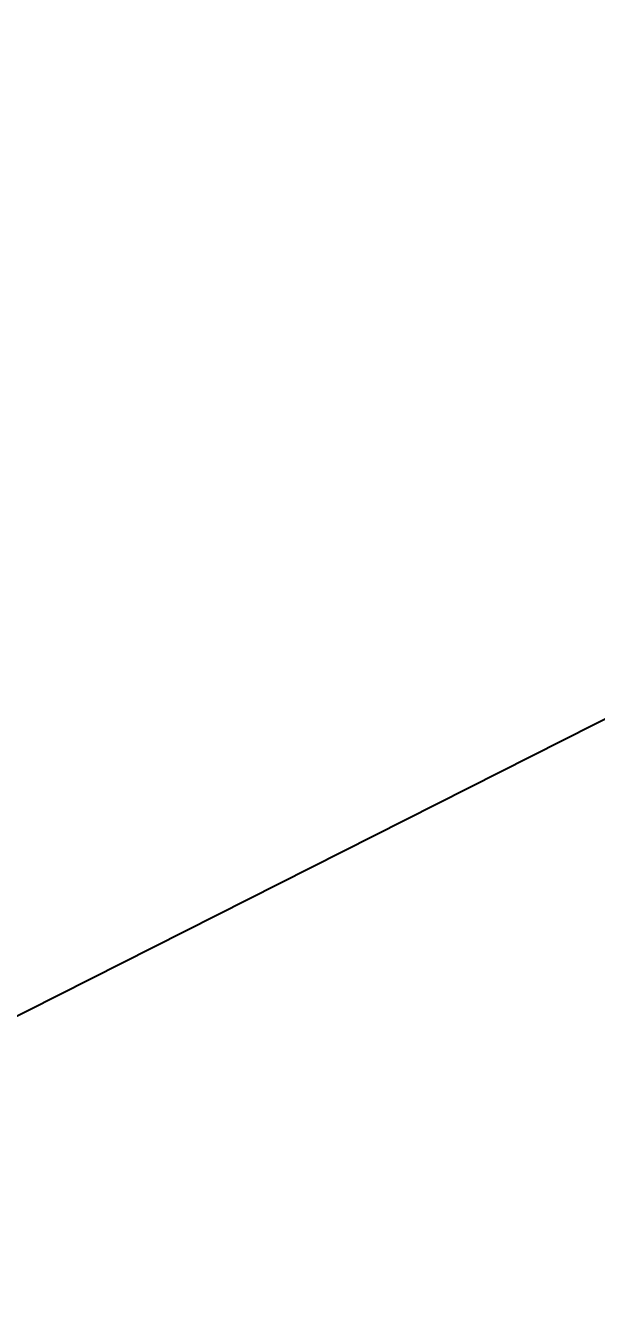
# Model space of a CAD drawing. Header units: metres. Extents: x 2682525 to 2683550, y 1250555 to 1251328.
# Drawn here: x 2683057.719 to 2683058.537, y 1250860.935 to 1250862.783 of the extents above; entities that cross this region are included whole.
import ezdxf

# ---------------------------------------------------------------- set-up
doc = ezdxf.new("R2010")
doc.units = ezdxf.units.M
doc.header["$PDMODE"] = 2
doc.header["$PDSIZE"] = -2
doc.linetypes.add('Verdeckt 0_75', pattern=[1.5, 0.75, -0.75])
for name, color, linetype, lineweight, true_color in [('2458 A U1_dwg-1', 9, 'Continuous', 18, 0x808080), ('_22_000 Linien-Oeffnungsflügel 0_10', 9, 'Continuous', 18, 0x808080), ('_22_200 Materialien-Beton', 9, 'Continuous', 18, 0x808080), ('_22_200 Materialien-Daemmung H', 9, 'Continuous', 18, 0x808080), ('_22_200 Materialien-Holzwerkstoffe', 9, 'Continuous', 18, 0x808080), ('_22_300 Bauteile 3D-Treppe', 9, 'Continuous', 18, 0x808080), ('_22_300 Bauteile 3D-Tuer', 9, 'Continuous', 18, 0x808080), ('_22_300 Bauteile 3D-Wand Aussen', 9, 'Continuous', 18, 0x808080), ('_22_300 Bauteile 3D-Wand Innen', 9, 'Continuous', 18, 0x808080), ('_22_800 Beschriftung-1_50-Vermassung', 9, 'Continuous', 18, 0x808080), ('_22_Keine', 9, 'Continuous', 18, 0x808080), ('A-DETL-____-MBND-1', 7, 'Continuous', 18, 0xbf6000), ('A-DETL-____-MBND-3', 7, 'Verdeckt 0_75', 25, 0xbf6000), ('Bemassung', 9, 'Continuous', 18, 0x808080)]:
    doc.layers.add(name, color=color, linetype=linetype, lineweight=lineweight, true_color=true_color)
for name, color, linetype, lineweight in [('A-____-____-DIMS', 7, 'Continuous', 9), ('A-DETL-____-MBND-2', 7, 'Verdeckt 0_75', 25), ('Bemassung-1', 7, 'Continuous', 18)]:
    doc.layers.add(name, color=color, linetype=linetype, lineweight=lineweight)
doc.styles.add('Arial_31', font='arial.ttf', dxfattribs={"width": 0.9, "height": 200})
doc.styles.add('ISOCP_2', font='isocp___.ttf', dxfattribs={"height": 125.8608217592593})
doc.dimstyles.new('2_0_mm_-_Arial', dxfattribs={"dimscale": 304.8, "dimtxt": 204.051879991394, "dimasz": 0.2460629921259842, "dimexe": 0.3280839895013123, "dimexo": 0.3280840109072179, "dimgap": 0.08202099737532807, "dimtad": 1, "dimdec": 1, "dimlfac": 0.001, "dimrnd": 0.09999999999999999, "dimzin": 0, "dimdsep": 46, "dimtxsty": 'Arial_31', "dimblk1": 'OBLIQUE', "dimblk2": 'OBLIQUE', "dimsah": 1, "dimcen": 0.09, "dimdle": 0.3280839895013123, "dimazin": 0, "dimtfac": 1, "dimtdec": 4, "dimtix": 1, "dimtmove": 0, "dimatfit": 3, "dimfxl": 1, "dimtvp": 1, "dimtfill": 1, "dimtolj": 1, "dimtzin": 0, "dimarcsym": 2})
doc.dimstyles.new('2_0_mm_-_Arial_1', dxfattribs={"dimscale": 304.8, "dimtxt": 204.051879991394, "dimasz": 0.2460629921259842, "dimexe": 0.3280839895013123, "dimexo": 0.3280840109072179, "dimgap": 0.08202099737532807, "dimtad": 1, "dimdec": 1, "dimlfac": 0.001, "dimrnd": 0.09999999999999999, "dimzin": 0, "dimdsep": 46, "dimtxsty": 'Arial_31', "dimblk1": 'OBLIQUE', "dimblk2": 'OBLIQUE', "dimsah": 1, "dimcen": 0.09, "dimdle": 0.3280839895013123, "dimazin": 0, "dimtfac": 1, "dimtdec": 4, "dimtix": 1, "dimtmove": 2, "dimatfit": 3, "dimfxl": 1, "dimtvp": 1, "dimtfill": 1, "dimtolj": 1, "dimtzin": 0, "dimarcsym": 2})
pattern_1 = [(18.233, (0, 0), (18.77292067800844, -56.98752011815572), []), (288.233, (0, 0), (63.31313485127099, 20.85671487326738), [])]
pattern_2 = [(0, (0, 0), (0, -50), [])]

# ---------------------------------------------------------------- blocks, each defined once
blk = doc.blocks.new('2458 A U1_dwg_VW_SLASH-9045530-U01 Bodenplatte')
at = {"layer": 'Bemassung'}
for p, q in [((-110860.3816672235, -21184.46800817713), (-110748.1284657101, -21072.21480666378)), ((-110904.2550664668, -21128.34140742046), (-110692.0138555293, -21128.34140742046))]:
    blk.add_line(p, q, dxfattribs=at)
blk = doc.blocks.new('2458 A U1_dwg_VW_SLASH-9045533-U01 Bodenplatte')
at = {"layer": 'Bemassung'}
for p, q in [((-110860.3816672235, -21184.46800817712), (-110748.1284657101, -21072.21480666376)), ((-110904.2550664668, -21128.34140742044), (-110692.0138555293, -21128.34140742044))]:
    blk.add_line(p, q, dxfattribs=at)
blk = doc.blocks.new('2458 A U1_dwg_VW_SLASH-9045720-U01 Bodenplatte')
at = {"layer": 'Bemassung'}
for p, q in [((-110613.7773701281, -22278.38549526589), (-110613.7773701281, -22066.14428432841)), ((-110557.6507693714, -22234.51209602259), (-110669.9039708848, -22122.25889450923))]:
    blk.add_line(p, q, dxfattribs=at)
blk = doc.blocks.new('2458 A U1_dwg_VW_SLASH-9045723-U01 Bodenplatte')
at = {"layer": 'Bemassung'}
for p, q in [((-110613.7773701281, -22078.38549526593), (-110613.7773701281, -22290.62670620341)), ((-110669.9039708848, -22122.25889450923), (-110557.6507693714, -22234.51209602259))]:
    blk.add_line(p, q, dxfattribs=at)
blk = doc.blocks.new('2458 A U1_dwg_VW_SLASH-9045872-U01 Bodenplatte')
at = {"layer": 'Bemassung'}
for p, q in [((-110860.3816672235, -21184.46800817713), (-110748.1284657101, -21072.21480666378)), ((-110904.2550664668, -21128.34140742046), (-110692.0138555293, -21128.34140742046))]:
    blk.add_line(p, q, dxfattribs=at)
blk = doc.blocks.new('2458 A U1_dwg_VW_SLASH-9045875-U01 Bodenplatte')
at = {"layer": 'Bemassung'}
for p, q in [((-110860.3816672235, -21184.46800817712), (-110748.1284657101, -21072.21480666376)), ((-110904.2550664668, -21128.34140742044), (-110692.0138555293, -21128.34140742044))]:
    blk.add_line(p, q, dxfattribs=at)
blk = doc.blocks.new('2458 A U1_dwg_VW_SLASH-9046062-U01 Bodenplatte')
at = {"layer": 'Bemassung'}
for p, q in [((-110613.7773701281, -22278.38549526589), (-110613.7773701281, -22066.14428432841)), ((-110557.6507693714, -22234.51209602259), (-110669.9039708848, -22122.25889450923))]:
    blk.add_line(p, q, dxfattribs=at)
blk = doc.blocks.new('2458 A U1_dwg_VW_SLASH-9046065-U01 Bodenplatte')
at = {"layer": 'Bemassung'}
for p, q in [((-110613.7773701281, -22078.38549526593), (-110613.7773701281, -22290.62670620341)), ((-110669.9039708848, -22122.25889450923), (-110557.6507693714, -22234.51209602259))]:
    blk.add_line(p, q, dxfattribs=at)
blk = doc.blocks.new('2458 A U1_dwg-9041719-U01 Bodenplatte')
at = {"layer": '_22_200 Materialien-Beton'}
h = blk.add_hatch(dxfattribs=at)
h.set_pattern_fill('FP_1', color=256, style=0, pattern_type=2)
h.set_pattern_definition(pattern_1)
h.paths.add_polyline_path([(-111054.2550666997, -22178.38549526646), (-110804.2550666996, -22178.38549526206), (-110804.2550667111, -21525.03537250715), (-111054.2550667031, -21775.03537249917), (-111054.2550667011, -22098.86505075734)])
h.paths.add_polyline_path([(-111054.2550667099, -21598.25867720925), (-110804.2550667142, -21348.25867721362), (-110804.2550667358, -20348.61881215004), (-111054.2550667265, -20648.61881225029), (-111054.2550667031, -21446.20280793286)])
h = blk.add_hatch(dxfattribs=at)
h.set_pattern_fill('FP_1', color=256, style=0, pattern_type=2)
h.set_pattern_definition(pattern_1)
h.paths.add_polyline_path([(-111054.2550666997, -22178.38549526646), (-110804.2550666996, -22178.38549526206), (-110804.2550667111, -21525.03537250715), (-111054.2550667031, -21775.03537249917), (-111054.2550667011, -22098.86505075734)])
h.paths.add_polyline_path([(-111054.2550667099, -21598.25867720925), (-110804.2550667142, -21348.25867721362), (-110804.2550667318, -20348.61881214532), (-111054.2550667265, -20648.61881225029), (-111054.2550667031, -21446.20280793286)])
at = {"layer": '_22_200 Materialien-Daemmung H'}
h = blk.add_hatch(dxfattribs=at)
h.set_pattern_fill('FP_2', color=256, style=0, pattern_type=2)
h.set_pattern_definition(pattern_2)
h.paths.add_polyline_path([(-111244.2550667032, -21978.61881301871), (-111054.2550667031, -21978.61881301535), (-111054.2550667067, -21775.03537250276), (-111120.6102538716, -21840.57767259935), (-111145.1940319589, -21858.74231766405), (-111173.5890406283, -21870.50391535862), (-111206.1862910414, -21874.79531373978), (-111244.2550667027, -21874.79531373978)])
h.paths.add_polyline_path([(-111205.8831920054, -21751.79518737902), (-111205.5001929204, -21749.89751799737), (-111205.5001929204, -21749.50683505961), (-111054.2550667265, -21598.25867722593), (-111054.2550667265, -20648.61881215006), (-111244.2550667266, -20648.61881225029), (-111244.2550667072, -21749.79960112603), (-111206.2069927285, -21749.79960112603), (-111206.0318614973, -21750.87893619987)])
h = blk.add_hatch(dxfattribs=at)
h.set_pattern_fill('FP_2', color=256, style=0, pattern_type=2)
h.set_pattern_definition(pattern_2)
h.paths.add_polyline_path([(-111244.2550667032, -21978.61881301871), (-111054.2550667031, -21978.61881301535), (-111054.2550667067, -21775.03537250276), (-111120.6102538716, -21840.57767259935), (-111145.1940319589, -21858.74231766405), (-111173.5890406283, -21870.50391535862), (-111206.1862910414, -21874.79531373978), (-111244.2550667027, -21874.79531373978)])
h.paths.add_polyline_path([(-111205.8831920054, -21751.79518737902), (-111205.5001929204, -21749.89751799737), (-111205.5001929204, -21749.50683505961), (-111054.2550667098, -21598.25867720923), (-111054.2550667265, -20648.61881215006), (-111244.2550667266, -20648.61881225029), (-111244.2550667072, -21749.79960112603), (-111206.2069927285, -21749.79960112603), (-111206.0318614973, -21750.87893619987)])
h = blk.add_hatch(dxfattribs=at)
h.set_pattern_fill('FP_2', color=256, style=0, pattern_type=2)
h.set_pattern_definition(pattern_2)
h.paths.add_polyline_path([(-111244.2550666996, -22178.3854952698), (-111054.2550666997, -22178.38549526646), (-111054.2550667265, -22028.61881301955), (-111244.2550667023, -22028.61881301867), (-111244.255066701, -22098.86505075734)])
h = blk.add_hatch(dxfattribs=at)
h.set_pattern_fill('FP_2', color=256, style=0, pattern_type=2)
h.set_pattern_definition(pattern_2)
h.paths.add_polyline_path([(-111244.2550666996, -22178.3854952698), (-111054.2550666997, -22178.38549526646), (-111054.2550667023, -22028.61881301955), (-111244.2550667023, -22028.61881301867), (-111244.255066701, -22098.86505075734)])
at = {"layer": '_22_000 Linien-Oeffnungsflügel 0_10', "flags": 128}
blk.add_lwpolyline([(-109780.2550666991, -22201.38549524401), (-110754.2550666991, -22201.38549524401)], close=True, dxfattribs=at)
at = {"layer": '_22_200 Materialien-Beton'}
for p, q in [((-110804.2550666997, -22178.38549526205), (-110804.2550666997, -21525.03537249567)), ((-110804.2550667635, -21525.03537255951), (-110804.2550667635, -22178.38549526205))]:
    blk.add_line(p, q, dxfattribs=at)
at = {"layer": '_22_200 Materialien-Beton', "flags": 128}
for points in [[(-110804.2550666997, -21348.25867719902), (-110804.2550666997, -20348.61881214598), (-110804.2550666997, -16073.2737631499), (-110353.1678238682, -16073.2737631499)], [(-110353.1678238682, -16073.2737631499), (-110804.2550667635, -16073.2737631499), (-110804.2550667635, -20348.61881214598), (-110804.2550667635, -21348.25867726286)], [(-111054.2550667023, -22028.61881301534), (-111054.2550667023, -21978.61881301534), (-111054.2550667023, -21775.03537249832)], [(-111054.2550667265, -21775.03537252258), (-111054.2550667265, -21978.61881301534), (-111054.2550667265, -22028.61881301534)]]:
    blk.add_lwpolyline(points, dxfattribs=at)
blk.add_lwpolyline([(-111054.2550666995, -22178.38549526644), (-111054.2550666995, -22028.61881301532)], close=True, dxfattribs=at)
at = {"layer": '_22_200 Materialien-Daemmung H'}
for p, q in [((-111054.2550667032, -21978.61881301534), (-111054.2550667032, -21775.03537249919)), ((-111054.2550667032, -21775.03537249919), (-111054.2550667032, -21978.61881301534))]:
    blk.add_line(p, q, dxfattribs=at)
at = {"layer": '_22_200 Materialien-Daemmung H', "flags": 128}
for points in [[(-111244.2550666995, -22178.38549526978), (-111244.2550666995, -22028.61881301866)], [(-111054.2550666995, -22178.38549526644), (-111054.2550666995, -22028.61881301532)]]:
    blk.add_lwpolyline(points, close=True, dxfattribs=at)
at = {"layer": '_22_200 Materialien-Holzwerkstoffe', "flags": 128}
blk.add_lwpolyline([(-111294.2550667013, -22028.61881301953), (-111244.2550667021, -22028.61881301953)], close=True, dxfattribs=at)
at = {"layer": '_22_300 Bauteile 3D-Treppe'}
for p, q in [((-110179.255066467, -20891.00185131317), (-110179.255066467, -21124.96330732637)), ((-110179.255066467, -20891.00185131317), (-110179.255066467, -21124.96330732637)), ((-110804.2550664668, -20989.63739942852), (-110804.2550664668, -21268.72830851944)), ((-110804.2550664668, -20989.63739942852), (-110804.2550664668, -21268.72830851944)), ((-110804.255066467, -20989.63739942855), (-110080.6195183516, -20989.63739942855)), ((-110080.6195183516, -20989.63739942855), (-110804.255066467, -20989.63739942855)), ((-110179.255066467, -21249.96330732636), (-110179.255066467, -22943.27376306495)), ((-110179.255066467, -21249.96330732636), (-110179.255066467, -22943.27376306495)), ((-110804.255066467, -21268.72830851946), (-110804.255066467, -21348.25867696632)), ((-110804.255066467, -21268.72830851946), (-110804.255066467, -21348.25867696632)), ((-110804.255066467, -21268.72830851946), (-110724.7246980201, -21268.72830851946)), ((-110724.7246980201, -21268.72830851946), (-110804.255066467, -21268.72830851946)), ((-110804.255066467, -21525.03537226297), (-110804.255066467, -21547.81921761038)), ((-110804.255066467, -21525.03537226297), (-110804.255066467, -21547.81921761038)), ((-110804.2550664668, -21547.81921761035), (-110804.2550664668, -21826.91012670126)), ((-110804.2550664668, -21547.81921761035), (-110804.2550664668, -21826.91012670126)), ((-110804.2550664668, -21826.91012670126), (-110804.2550664668, -22106.00103579217)), ((-110804.2550664668, -21826.91012670126), (-110804.2550664668, -22106.00103579217)), ((-110804.2550664668, -22106.00103579217), (-110804.2550664668, -22385.09194488309)), ((-110804.2550664668, -22106.00103579217), (-110804.2550664668, -22385.09194488309)), ((-110804.2550664668, -22385.09194488309), (-110804.2550664668, -22664.182853974)), ((-110804.2550664668, -22385.09194488309), (-110804.2550664668, -22664.182853974)), ((-110804.2550664668, -22664.182853974), (-110804.2550664668, -22943.27376306491)), ((-110804.2550664668, -22664.182853974), (-110804.2550664668, -22943.27376306491))]:
    blk.add_line(p, q, dxfattribs=at)
at = {"layer": '_22_300 Bauteile 3D-Treppe', "flags": 128}
for points in [[(-110547.9510343633, -21268.72830851946), (-109554.2550664669, -21268.72830851946)], [(-110804.2550664668, -21547.81921761035), (-109554.2550664668, -21547.81921761035)], [(-110804.2550664668, -21826.91012670126), (-109554.2550664668, -21826.91012670126)], [(-110804.2550664668, -22106.00103579217), (-109554.2550664668, -22106.00103579217)], [(-110804.2550664668, -22385.09194488309), (-109554.2550664668, -22385.09194488309)], [(-110804.2550664668, -22664.182853974), (-109554.2550664668, -22664.182853974)]]:
    blk.add_lwpolyline(points, close=True, dxfattribs=at)
at = {"layer": '_22_300 Bauteile 3D-Tuer', "flags": 128}
blk.add_lwpolyline([(-111244.2550666995, -22178.38549526977), (-111244.2550666995, -22218.38549526977), (-110804.2550666988, -22218.38549526977), (-110804.2550666988, -22201.38549526203), (-110804.2550666988, -22138.38549526203), (-110804.2550666988, -22178.38549526203)], close=True, dxfattribs=at)
blk.add_lwpolyline([(-111244.2550666995, -22178.38549526977), (-111244.2550666995, -22218.38549526977), (-110804.2550666988, -22218.38549526977), (-110804.2550666988, -22201.38549526203), (-110804.2550666988, -22138.38549526203), (-110804.2550666988, -22178.38549526203)], close=True, dxfattribs=at)
at = {"layer": '_22_300 Bauteile 3D-Wand Aussen'}
for p, q in [((-110804.2550666997, -22178.38549526205), (-110804.2550666997, -21525.03537249567)), ((-110804.2550667635, -21525.03537255949), (-110804.2550667635, -22178.38549526205))]:
    blk.add_line(p, q, dxfattribs=at)
at = {"layer": '_22_300 Bauteile 3D-Wand Aussen', "flags": 128}
for points in [[(-110804.2550666997, -21348.25867719902), (-110804.2550666997, -20348.61881214601), (-110804.2550666997, -16073.2737631499), (-110353.1678238682, -16073.2737631499)], [(-110353.1678238682, -16073.2737631499), (-110804.2550667635, -16073.2737631499), (-110804.2550667635, -20348.61881214601), (-110804.2550667635, -21348.25867726285)]]:
    blk.add_lwpolyline(points, dxfattribs=at)
for points in [[(-111244.2550666995, -22178.38549526978), (-111244.2550666995, -22028.61881301868)], [(-110804.2550667002, -22138.38549526203), (-110804.2550667002, -22178.38549526203)], [(-111054.2550666995, -22178.38549526643), (-111244.2550666995, -22178.38549526643), (-111054.2550666995, -22178.38549526643), (-110804.2550666995, -22178.38549526643)]]:
    blk.add_lwpolyline(points, close=True, dxfattribs=at)
at = {"layer": '_22_300 Bauteile 3D-Wand Innen', "flags": 128}
blk.add_lwpolyline([(-111294.2550667013, -22028.61881301953), (-111244.2550667021, -22028.61881301953)], close=True, dxfattribs=at)
at = {"layer": '_22_Keine'}
for p, q in [((-110197.2079916974, -21124.96330732637), (-110105.1370214005, -20965.11989637961)), ((-110197.2079916974, -21124.96330732637), (-110105.1370214005, -20965.11989637961)), ((-110804.2550664669, -22178.85113672087), (-110269.2089032078, -21249.96330732636)), ((-110804.2550664669, -22178.85113672087), (-110269.2089032078, -21249.96330732636))]:
    blk.add_line(p, q, dxfattribs=at)
at = {"layer": '_22_Keine', "flags": 128}
blk.add_lwpolyline([(-107604.2550665326, -22178.85113672084), (-110804.2550664668, -22178.85113672084)], close=True, dxfattribs=at)
at = {"layer": 'Bemassung'}
for p, q in [((-110613.7773701282, -16185.51497408743), (-110613.7773701282, -21158.73096119171)), ((-110613.7773701282, -21158.73096119171), (-110613.7773701282, -16185.51497408743)), ((-110804.255066467, -21028.34140742048), (-110804.255066467, -21348.25867696632)), ((-110804.255066467, -21348.25867696632), (-110804.255066467, -21028.34140742048))]:
    blk.add_line(p, q, dxfattribs=at)
at = {"layer": 'Bemassung', "flags": 128}
for points in [[(-110377.3278718338, -21124.96330732637), (-110377.3278718338, -16185.30222516434), (-110377.3278718338, -16297.54343610183), (-110377.3278718338, -16185.30222516434)], [(-110804.255066467, -21348.25867696632), (-110804.255066467, -21028.3414074205)], [(-111054.2550667086, -21128.34140742046), (-110804.2550664668, -21128.34140742046), (-111054.2550667086, -21128.34140742046), (-111244.255066703, -21128.34140742046)], [(-110554.4341557117, -21128.34140742043), (-110692.0138555294, -21128.34140742043), (-110579.7726445919, -21128.34140742043), (-110692.0138555294, -21128.34140742043)], [(-110613.7773701282, -21334.5576759242), (-110613.7773701282, -22066.14428432843)], [(-110804.255066467, -21525.03537226297), (-110804.255066467, -21684.36467215581)], [(-110804.255066467, -21525.03537226297), (-110804.255066467, -21684.36467215581)], [(-110513.7773701281, -22178.38549526591), (-111021.2550666996, -22178.38549526591), (-110513.7773701281, -22178.38549526591), (-111021.2550666996, -22178.38549526591)], [(-110613.7773701281, -22290.62670620341), (-110613.7773701281, -23086.14428432455)]]:
    blk.add_lwpolyline(points, close=True, dxfattribs=at)
for points in [[(-110377.3278718338, -24434.13639184402), (-110377.3278718338, -24546.37760278151), (-110377.3278718338, -21249.96330732636)], [(-110377.3278718338, -21249.96330732636), (-110377.3278718338, -24546.37760278151), (-110377.3278718338, -24434.13639184402)]]:
    blk.add_lwpolyline(points, dxfattribs=at)
for name in ['2458 A U1_dwg_VW_SLASH-9045530-U01 Bodenplatte', '2458 A U1_dwg_VW_SLASH-9045533-U01 Bodenplatte', '2458 A U1_dwg_VW_SLASH-9045872-U01 Bodenplatte', '2458 A U1_dwg_VW_SLASH-9045875-U01 Bodenplatte', '2458 A U1_dwg_VW_SLASH-9045720-U01 Bodenplatte', '2458 A U1_dwg_VW_SLASH-9046062-U01 Bodenplatte', '2458 A U1_dwg_VW_SLASH-9045723-U01 Bodenplatte', '2458 A U1_dwg_VW_SLASH-9046065-U01 Bodenplatte']:
    blk.add_blockref(name, (0, 0))
at = {"layer": '_22_800 Beschriftung-1_50-Vermassung', "insert": (-110714.7913568448, -22519.37253829202), "char_height": 125.8608217592593, "width": 389.1063829787234, "attachment_point": 1, "rotation": 270, "line_spacing_factor": 1.478621465017729, "style": 'ISOCP_2'}
blk.add_mtext('2.14', dxfattribs=at)
blk.add_mtext('2.14', dxfattribs=at)
at = {"layer": 'Bemassung-1', "insert": (-110179.2550664668, -21021.30813145273), "char_height": 125.8608217592593, "width": 372.1887141535614, "attachment_point": 2, "line_spacing_factor": 1.478621465017729, "style": 'ISOCP_2'}
blk.add_mtext('1.25', dxfattribs=at)
blk.add_mtext('1.25', dxfattribs=at)
blk = doc.blocks.new('PE-HD_Abzweigung - Standard-9020061-U01 Bodenplatte')
at = {"layer": 'A-DETL-____-MBND-3'}
for points in [[(-109793.1557885367, -21188.77629750376), (-109773.2627279543, -21139.10623537872), (-109768.5031449108, -21124.97710039401), (-109891.5730020193, -21001.90957177358), (-109894.8058814446, -21006.11316688811), (-109903.6328201736, -21015.78067231959), (-109934.5177015747, -21047.41438446568), (-109969.7654681982, -21081.64554695374), (-109979.0476096133, -21089.71162534187), (-109979.9622589513, -21090.2946360075), (-109945.2797945648, -21124.97710039401), (-109912.3372533254, -21139.10623537872), (-109812.2657870844, -21180.85529887239)], [(-109994.3915293546, -21249.94951425873), (-109694.4252568074, -21249.80464575877), (-109693.9631153204, -21244.96089124264), (-109693.4501696611, -21225.70182800194), (-109693.1988644206, -21178.31427677905), (-109693.8082260482, -21133.33671958984), (-109694.3990022543, -21124.977100394), (-109768.5031449108, -21124.97710039401), (-109769.7433754568, -21129.50352458304), (-109779.3206830289, -21154.69145926213), (-109793.1557885367, -21188.77629750376), (-109941.5750953194, -21126.63145844977), (-109946.6498921061, -21124.977100394), (-109994.3390202483, -21124.97710039401), (-109993.7178005571, -21134.00515982551), (-109993.1515801576, -21172.55893803806), (-109993.5003278457, -21232.57615223693), (-109994.0672470153, -21248.16017525312)], [(-109994.3915293546, -21249.94951425873), (-109993.9612577573, -21246.09398738133), (-109993.5003278457, -21232.57615223693), (-109993.1205725196, -21186.61336183992), (-109993.7482440422, -21133.33671958982), (-109993.4660625334, -21151.02422557134), (-109993.23010727, -21191.67904393101), (-109993.8438842818, -21241.58989506279), (-109994.4262686881, -21249.68355150578)]]:
    blk.add_hatch(color=256, dxfattribs=at).paths.add_polyline_path(points)
at = {"layer": 'A-DETL-____-MBND-2'}
for p, q in [((-109768.5040172934, -21124.97620519014), (-109891.5730020194, -21001.90722046414)), ((-109794.4052628053, -21187.46330732635), (-109935.7671758434, -21046.10139428828)), ((-109979.9613496677, -21090.29556811245), (-109945.27401031, -21124.98290747012)), ((-109945.0893258369, -21124.96330732637), (-109994.3652748014, -21124.96330732637)), ((-109694.4252568074, -21124.96330732638), (-109768.5362506678, -21124.96330732638)), ((-109694.4252568073, -21187.46330732635), (-109994.3652748013, -21187.46330732635)), ((-109994.3652748014, -21249.96330732637), (-109694.4252568074, -21249.96330732637))]:
    blk.add_line(p, q, dxfattribs=at)
for centre, major_axis, ratio, start_param, end_param in [((-109935.7671758434, -21046.10139428828), (44.19417382416293, 44.19417382416055), 0.02899098326814933, 6.282466706642566, 9.424059360238045), ((-109935.7671758434, -21046.10139428828), (44.19417382414841, 44.19417382416049), 0.02899098326811283, 3.140874053052815, 6.282466706636922), ((-109994.3652748013, -21187.46330732635), (0, 62.49999999999782), 0.01999600119947867, 6.262175918807063, 9.403768572396856), ((-109994.3652748013, -21187.46330732635), (0, 62.50000000000154), 0.01999600119947748, 3.120583265217269, 6.262175918807062), ((-109694.4252568073, -21187.46330732635), (0, 62.50000000000146), 0.0199960011994775, 6.262175918807062, 9.403768572396856), ((-109694.4252568073, -21187.46330732635), (0, 62.4999999999979), 0.01999600119947864, 3.120583265217271, 6.262175918807063)]:
    blk.add_ellipse(centre, major_axis=major_axis, ratio=ratio, start_param=start_param, end_param=end_param, dxfattribs=at)
for points, knots in [([(-109945.2797945647, -21124.97710039399), (-109944.8050040706, -21124.90218645938), (-109943.6169430346, -21125.25277782559), (-109941.400033149, -21126.22806017519), (-109939.8912323291, -21126.91394431745), (-109938.6509791164, -21127.48590122811), (-109937.2514724481, -21128.10311905989), (-109935.1457339534, -21128.97180272631), (-109932.1705153334, -21130.13357311249), (-109928.9297531732, -21131.37767418538), (-109926.6293037192, -21132.29189923229), (-109925.3191418639, -21132.82723832349), (-109924.3464330349, -21133.23634238105), (-109923.3712368535, -21133.64983207539), (-109922.0475394909, -21134.20209530507), (-109919.6868584623, -21135.17369706527), (-109916.2033276102, -21136.57519369977), (-109911.9083672425, -21138.28430203513), (-109907.5852066955, -21140.05337823085), (-109903.2249452369, -21141.86359969437), (-109897.2885602825, -21144.27002706027), (-109889.7707262892, -21147.34167622443), (-109880.6368341852, -21151.10057688588), (-109868.3008163504, -21156.15535334179), (-109852.7053933174, -21162.58001189452), (-109833.7892406514, -21170.38148405371), (-109814.7529296036, -21178.2381383936), (-109802.0288584917, -21183.52513773961), (-109795.6547370741, -21186.15031714896)], [0, 0, 0, 0, 0.05555555555555555, 0.08333333333333333, 0.09722222222222221, 0.1111111111111111, 0.125, 0.1388888888888889, 0.1666666666666667, 0.1944444444444444, 0.2083333333333333, 0.2152777777777778, 0.2222222222222222, 0.2291666666666667, 0.2361111111111111, 0.25, 0.2777777777777778, 0.3055555555555556, 0.3333333333333333, 0.361111111111111, 0.3888888888888888, 0.4444444444444444, 0.5, 0.5555555555555556, 0.6666666666666666, 0.7777777777777778, 0.8888888888888888, 1, 1, 1, 1]), ([(-109793.1557885365, -21188.77629750374), (-109799.5299099541, -21186.15111809438), (-109812.2672953388, -21180.85012765643), (-109831.3643238881, -21172.92966929512), (-109850.3843839977, -21165.01900765023), (-109866.1064290522, -21158.46129035861), (-109878.5714553609, -21153.27094739824), (-109887.8181077785, -21149.39355435338), (-109895.4442893777, -21146.20804982957), (-109901.4769544765, -21143.70044800393), (-109905.9161751339, -21141.80725352138), (-109910.3238688463, -21139.9493469923), (-109914.7085373001, -21138.14597034036), (-109918.2733188001, -21136.65909275381), (-109920.6952123574, -21135.62316678075), (-109922.0552657174, -21135.03269942901), (-109923.0585146089, -21134.58973099009), (-109924.0598571466, -21134.15053765476), (-109925.4086998223, -21133.57455143819), (-109927.7785153999, -21132.58743410274), (-109931.1238956581, -21131.23339676432), (-109934.2135863013, -21129.95133527182), (-109936.418293779, -21128.97865162253), (-109937.8962686174, -21128.27897676135), (-109939.2190081949, -21127.62034036518), (-109940.8423101784, -21126.81413449491), (-109943.2718582126, -21125.61540472633), (-109944.6624241255, -21125.05201432859), (-109945.2797945647, -21124.97710039399)], [0, 0, 0, 0, 0.1111111111111111, 0.2222222222222222, 0.3333333333333333, 0.4444444444444444, 0.5, 0.5555555555555556, 0.6111111111111112, 0.6388888888888888, 0.6666666666666666, 0.6944444444444444, 0.7222222222222222, 0.75, 0.7638888888888888, 0.7708333333333333, 0.7777777777777778, 0.7847222222222223, 0.7916666666666667, 0.8055555555555556, 0.8333333333333333, 0.861111111111111, 0.875, 0.8888888888888888, 0.9027777777777777, 0.9166666666666666, 0.9444444444444444, 1, 1, 1, 1]), ([(-109795.6547370741, -21186.15031714896), (-109794.1943789258, -21182.66029468288), (-109791.3020682274, -21175.67530573369), (-109786.9994617319, -21165.49738497043), (-109782.8824525518, -21155.86173211963), (-109779.0530974365, -21147.04130359218), (-109775.6331653708, -21139.31445879048), (-109772.2622129938, -21131.90478978218), (-109769.492634441, -21126.18629387406), (-109768.6228039656, -21124.85745510369), (-109768.5031449106, -21124.97710039399)], [0, 0, 0, 0, 0.1111111111111111, 0.2222222222222222, 0.3333333333333333, 0.4444444444444444, 0.5555555555555556, 0.6666666666666666, 0.8333333333333333, 1, 1, 1, 1]), ([(-109768.5031449106, -21124.97710039399), (-109768.3590704544, -21125.13662744771), (-109769.2095559673, -21128.26404412318), (-109774.0614216064, -21141.40271920976), (-109780.8710416835, -21158.71445081111), (-109787.7505506446, -21175.64602913417), (-109791.3303408512, -21184.41376942113), (-109793.1557885365, -21188.77629750374)], [0, 0, 0, 0, 0.2222222222222222, 0.4444444444444444, 0.7222222222222222, 0.8611111111111112, 1, 1, 1, 1])]:
    blk.add_open_spline(points, degree=3, knots=knots, dxfattribs=at)
blk = doc.blocks.new('PE-HD_Bogen - Standard-V97-U01 Bodenplatte')
at = {"layer": 'A-DETL-____-MBND-3'}
for points in [[(-111117.1295152153, -21837.90678937135), (-111088.7209870326, -21809.4882748871), (-111092.0199837788, -21805.51239096448), (-111105.3917583175, -21791.41871570024), (-111137.5722648769, -21758.8857299889), (-111170.7385426202, -21726.57897045554), (-111177.0874817678, -21721.09412390706), (-111205.2113560709, -21749.72351495763), (-111202.6642048211, -21751.79518737902), (-111187.1471388096, -21766.47992236432), (-111160.0651468581, -21793.18916654023), (-111122.4243745418, -21831.72629244153), (-111117.7391731022, -21837.06096762114)], [(-111245.7534083032, -21874.79531373977), (-111206.1862910414, -21874.79531373977), (-111205.8631957112, -21872.53177436804), (-111205.3056462908, -21856.1240846699), (-111204.9688536709, -21803.95494465294), (-111205.5807523736, -21757.91390335145), (-111206.2069927285, -21749.79960112602), (-111246.3778772532, -21749.80013108897), (-111245.9088569028, -21754.95077996106), (-111245.4265951018, -21772.53392934509), (-111245.1491556059, -21820.13113498248), (-111245.7534083032, -21866.42404516943), (-111246.0548242197, -21874.79531373977)], [(-111206.1862910414, -21874.79531373977), (-111173.5890406283, -21870.50391535861), (-111142.1372876809, -21857.0960611446), (-111117.1295152153, -21837.90678937135), (-111118.3116461001, -21836.26673511236), (-111129.1874248937, -21824.59488502347), (-111160.0651468581, -21793.18916654023), (-111198.9556263841, -21755.16968631417), (-111205.6826763866, -21749.79960112602), (-111205.8266314083, -21749.79960112601), (-111205.5807523736, -21757.91390335145), (-111204.9921964113, -21795.62181461601), (-111205.3056462908, -21856.1240846699), (-111205.8800161, -21872.64961454919)]]:
    blk.add_hatch(color=256, dxfattribs=at).paths.add_polyline_path(points)
at = {"layer": 'A-DETL-____-MBND-2'}
for p, q in [((-111177.0963167394, -21721.09992723878), (-111205.509027892, -21749.51263839132)), ((-111206.196641885, -21749.79745743289), (-111246.3782833407, -21749.79745743289)), ((-111205.8244749096, -21749.72351495762), (-111206.196641885, -21749.79745743289)), ((-111205.509027892, -21749.51263839132), (-111205.8244749096, -21749.72351495762)), ((-111179.9054992851, -21812.29745743288), (-111132.9021429151, -21765.29410106292)), ((-111117.1206802436, -21837.90098603964), (-111088.7079690911, -21809.4882748871)), ((-111179.9054992851, -21812.29745743288), (-111246.3782833405, -21812.29745743288)), ((-111246.3782833407, -21874.7974574329), (-111206.1966418849, -21874.7974574329))]:
    blk.add_line(p, q, dxfattribs=at)
at = {"layer": 'A-DETL-____-MBND-2', "flags": 128}
for points in [[(-111157.9890458645, -21865.20845652176), (-111130.0739444093, -21849.19631460422), (-111117.1206802436, -21837.90098603964)], [(-111206.1966418849, -21874.7974574329), (-111174.2788834087, -21870.68694338238), (-111157.9890458645, -21865.20845652176)]]:
    blk.add_lwpolyline(points, dxfattribs=at)
at = {"layer": 'A-DETL-____-MBND-2'}
for centre, major_axis, ratio, start_param, end_param in [((-111132.9021429151, -21765.29410106292), (-44.19417382413926, 44.19417382415402), 0.01999600119950709, 6.27490288169264, 9.416495535272137), ((-111132.9021429151, -21765.29410106292), (-44.19417382416832, 44.19417382416495), 0.01999600119953749, 3.133310228082298, 6.274902881682388), ((-111246.3782833405, -21812.29745743288), (0, 62.50000000000042), 0.01999600119942736, 0.008282425496699553, 3.149875079086486), ((-111246.3782833405, -21812.29745743288), (0, 62.50000000000042), 0.01999600119942736, 3.149875079086486, 6.291467732676286)]:
    blk.add_ellipse(centre, major_axis=major_axis, ratio=ratio, start_param=start_param, end_param=end_param, dxfattribs=at)
blk = doc.blocks.new('PE-HD_Bogen - Standard-V98-U01 Bodenplatte')
at = {"layer": 'A-DETL-____-MBND-3'}
for points in [[(-110529.1523735542, -21250.03724980164), (-110528.4122046685, -21246.96498141781), (-110527.8892109848, -21231.28993456336), (-110527.5704031144, -21172.70041486004), (-110528.1643170676, -21133.07975324492), (-110528.7905574225, -21124.96545101949), (-110561.3878078356, -21129.25684940065), (-110591.7631195374, -21141.83871546885), (-110617.8473332486, -21161.8539753879), (-110616.0183063104, -21163.22607652816), (-110604.0220706853, -21174.43381820135), (-110572.4122871864, -21205.53630686853), (-110534.7715148701, -21244.07343276984), (-110529.4766555435, -21249.7308433196)], [(-110528.7698557354, -21249.96116363324), (-110488.5882142797, -21249.96116363324), (-110487.9770425921, -21241.5898950629), (-110487.6124303933, -21224.98180948479), (-110487.3913992494, -21171.75882076137), (-110487.9826756118, -21133.07975324492), (-110488.6089159668, -21124.96545101949), (-110528.7905574225, -21124.96545101949), (-110528.3107801412, -21130.11662985253), (-110527.8003192427, -21149.53763566097), (-110527.5466735356, -21193.50927376001), (-110528.1463888806, -21241.32921573257), (-110528.6133896835, -21248.86499468354)], [(-110557.8818173146, -21278.65909147068), (-110529.6328357419, -21250.03724980164), (-110531.4887258324, -21247.69762426151), (-110541.6777314277, -21236.79431912519), (-110572.5958503872, -21205.35364612315), (-110612.3035882889, -21166.60616197636), (-110617.8473332486, -21161.8539753879), (-110646.2600444012, -21190.26668654045), (-110639.9061294032, -21195.75153308894), (-110612.3035882888, -21222.5268604887), (-110569.9472763745, -21265.35473650431), (-110558.4990245827, -21277.82081910248)]]:
    blk.add_hatch(color=256, dxfattribs=at).paths.add_polyline_path(points)
at = {"layer": 'A-DETL-____-MBND-2'}
for p, q in [((-110488.5985651232, -21124.96330732637), (-110528.7802065789, -21124.96330732637)), ((-110617.8561682202, -21161.85977871962), (-110646.2688793728, -21190.27248987217)), ((-110555.0713491785, -21187.46330732634), (-110602.0747055485, -21234.4666636963)), ((-110555.0713491785, -21187.46330732634), (-110488.5985651231, -21187.46330732634)), ((-110557.8805317245, -21278.66083752049), (-110529.4678205719, -21250.24812636794)), ((-110529.4678205719, -21250.24812636794), (-110529.1523735543, -21250.03724980164)), ((-110529.1523735543, -21250.03724980164), (-110528.7802065789, -21249.96330732637)), ((-110528.7802065789, -21249.96330732637), (-110488.5985651232, -21249.96330732637))]:
    blk.add_line(p, q, dxfattribs=at)
at = {"layer": 'A-DETL-____-MBND-2', "flags": 128}
for points in [[(-110528.7802065789, -21124.96330732637), (-110560.6979650552, -21129.07382137688), (-110576.9878026002, -21134.55230823787)], [(-110576.9878026002, -21134.55230823787), (-110604.9029040553, -21150.56445015561), (-110617.8561682202, -21161.85977871963)]]:
    blk.add_lwpolyline(points, dxfattribs=at)
at = {"layer": 'A-DETL-____-MBND-2'}
for centre, major_axis, ratio, start_param, end_param in [((-110488.5985651231, -21187.46330732634), (0, 62.50000000000039), 0.01999600119966019, 0.008282425496603185, 3.149875079086391), ((-110488.5985651231, -21187.46330732634), (0, 62.50000000000036), 0.0199960011996602, 3.14987507908639, 6.291467732676189), ((-110602.0747055485, -21234.4666636963), (-44.19417382413983, 44.19417382415736), 0.01999600119979465, 6.274902881681967, 9.416495535286174), ((-110602.0747055485, -21234.4666636963), (-44.19417382416862, 44.19417382416115), 0.01999600119966142, 3.133310228092384, 6.274902881667767)]:
    blk.add_ellipse(centre, major_axis=major_axis, ratio=ratio, start_param=start_param, end_param=end_param, dxfattribs=at)
blk = doc.blocks.new('_Oblique')
at = {"color": 0, "linetype": 'ByBlock', "lineweight": -2}
blk.add_line((-0.5, -0.5), (0.5, 0.5), dxfattribs=at)
blk = doc.blocks.new('*D1807')
at = {"layer": 'A-____-____-DIMS', "color": 0, "lineweight": -2, "transparency": 16777216}
for p, q in [((2683068.897622096, 1250867.009540824), (2683135.861756529, 1250900.785341326)), ((2683053.688199543, 1250859.338114525), (2683068.897622096, 1250867.009540824)), ((2683053.688199543, 1250859.338114525), (2682986.72406511, 1250825.562314023)), ((2683113.74310552, 1250778.098576879), (2683113.932022766, 1250777.724028246)), ((2683098.698719751, 1250770.099947516), (2683098.722600213, 1250770.052601948))]:
    blk.add_line(p, q, dxfattribs=at)
at = {"layer": 'A-____-____-DIMS', "color": 0, "lineweight": -2, "transparency": 16777216, "xscale": 74.99999999999999, "yscale": 74.99999999999999, "zscale": 74.99999999999999}
for p, rotation in [((2683068.897622096, 1250867.009540824), 206.7657572042305), ((2683053.688199543, 1250859.338114525), 26.76575720423048)]:
    blk.add_blockref('_Oblique', p, dxfattribs=dict(at, rotation=rotation))
at = {"layer": 'A-____-____-DIMS', "color": 0, "transparency": 16777216, "insert": (2683004.047613651, 1250976.668747653), "char_height": 200, "width": 911.641014607705, "attachment_point": 5, "rotation": 26.76575720423047, "style": 'Arial_31', "bg_fill": 3, "box_fill_scale": 1.1, "bg_fill_color": 256, "bg_fill_true_color": 13158600, "bg_fill_transparency": 0}
blk.add_mtext('\\A1;0.0', dxfattribs=at)
at = {"layer": 'Defpoints', "color": 0, "transparency": 16777216}
for p in [(2683068.708701911, 1250867.384095282), (2683068.897622096, 1250867.009540824), (2683053.664316143, 1250859.385465919)]:
    blk.add_point(p, dxfattribs=at)
blk = doc.blocks.new('*D1808')
at = {"layer": 'A-____-____-DIMS', "color": 0, "lineweight": -2, "transparency": 16777216}
for p, q in [((2683101.306229421, 1250883.356000871), (2683168.270363854, 1250917.131801374)), ((2683068.897622741, 1250867.009539544), (2683001.933488308, 1250833.233739042)), ((2683146.196746825, 1250794.355752247), (2683146.340630091, 1250794.070488293)), ((2683113.74310552, 1250778.098576879), (2683113.932023411, 1250777.724026967))]:
    blk.add_line(p, q, dxfattribs=at)
at = {"layer": 'A-____-____-DIMS', "color": 0, "transparency": 16777216, "insert": (2682617.72699169, 1250788.948338999), "char_height": 200, "width": 911.641014607705, "attachment_point": 1, "rotation": 26.76575720423047, "line_spacing_factor": 0.9417779076525878, "style": 'Arial_31', "bg_fill": 3, "box_fill_scale": 1.1, "bg_fill_color": 256, "bg_fill_true_color": 13158600, "bg_fill_transparency": 0}
blk.add_mtext('\\A1;0.0', dxfattribs=at)
at = {"layer": 'A-____-____-DIMS', "color": 0, "lineweight": -2, "transparency": 16777216}
blk.add_line((2683068.897622741, 1250867.009539544), (2683101.306229421, 1250883.356000871), dxfattribs=at)
at = {"layer": 'Defpoints', "color": 0, "transparency": 16777216}
for p in [(2683101.162343216, 1250883.641270651), (2683101.306229421, 1250883.356000871), (2683068.708701911, 1250867.384095282)]:
    blk.add_point(p, dxfattribs=at)
at = {"layer": 'A-____-____-DIMS', "color": 0, "lineweight": -2, "transparency": 16777216, "xscale": 74.99999999999999, "yscale": 74.99999999999999, "zscale": 74.99999999999999}
for p, rotation in [((2683101.306229421, 1250883.356000871), 206.7657572042305), ((2683068.897622741, 1250867.009539544), 26.76575720423048)]:
    blk.add_blockref('_Oblique', p, dxfattribs=dict(at, rotation=rotation))
blk = doc.blocks.new('*D1809')
at = {"layer": 'A-____-____-DIMS', "color": 0, "lineweight": -2, "transparency": 16777216}
for p, q in [((2683132.910514814, 1250899.296771893), (2683199.874649247, 1250933.072572396)), ((2683101.30623005, 1250883.355999624), (2683132.910514814, 1250899.296771893)), ((2683101.30623005, 1250883.355999624), (2683034.342095617, 1250849.580199121)), ((2683177.801724807, 1250810.295150137), (2683177.944915484, 1250810.011259315)), ((2683146.196746825, 1250794.355752247), (2683146.34063072, 1250794.070487046))]:
    blk.add_line(p, q, dxfattribs=at)
at = {"layer": 'A-____-____-DIMS', "color": 0, "lineweight": -2, "transparency": 16777216, "xscale": 74.99999999999999, "yscale": 74.99999999999999, "zscale": 74.99999999999999}
for p, rotation in [((2683132.910514814, 1250899.296771893), 206.7657572042305), ((2683101.30623005, 1250883.355999624), 26.76575720423048)]:
    blk.add_blockref('_Oblique', p, dxfattribs=dict(at, rotation=rotation))
at = {"layer": 'A-____-____-DIMS', "color": 0, "transparency": 16777216, "insert": (2683059.863075263, 1251004.821305737), "char_height": 200, "width": 911.641014607705, "attachment_point": 5, "rotation": 26.76575720423047, "style": 'Arial_31', "bg_fill": 3, "box_fill_scale": 1.1, "bg_fill_color": 256, "bg_fill_true_color": 13158600, "bg_fill_transparency": 0}
blk.add_mtext('\\A1;0.0', dxfattribs=at)
at = {"layer": 'Defpoints', "color": 0, "transparency": 16777216}
for p in [(2683132.767321199, 1250899.58066854), (2683132.910514814, 1250899.296771893), (2683101.162343216, 1250883.641270651)]:
    blk.add_point(p, dxfattribs=at)

msp = doc.modelspace()

# ---------------------------------------------------------------- hatches: boundary and pattern name
at = {"layer": 'A-DETL-____-MBND-1'}
for points in [[(2683058.434523052, 1250862.703139805), (2683058.478090918, 1250862.725143072), (2683058.452231951, 1250862.774820318), (2683058.448839984, 1250862.780361227), (2683058.007653646, 1250862.557832848), (2683058.010393543, 1250862.553443081), (2683058.019595444, 1250862.536332819), (2683058.03691599, 1250862.502592219), (2683058.211814108, 1250862.590808447)], [(2683058.505762876, 1250862.669072045), (2683058.504972946, 1250862.669243111), (2683058.502182476, 1250862.675922485), (2683058.495266988, 1250862.690465146), (2683058.478102328, 1250862.725120598), (2683058.03691599, 1250862.502592219), (2683058.060733649, 1250862.453983608), (2683058.064244361, 1250862.44637612), (2683058.505491473, 1250862.668935153)], [(2683057.721144045, 1250861.697138967), (2683057.956041116, 1250862.410145911), (2683057.904436959, 1250862.426488767), (2683057.896288491, 1250862.428515333), (2683057.661396694, 1250861.715517549), (2683057.669539888, 1250861.713481823), (2683057.706243066, 1250861.702005972), (2683057.713697281, 1250861.699570559)], [(2683057.78011457, 1250861.676395557), (2683058.015011642, 1250862.389402501), (2683058.010263977, 1250862.391460844), (2683057.991977917, 1250862.398022556), (2683057.956041116, 1250862.410145911), (2683057.721635684, 1250861.696976954), (2683057.772598404, 1250861.679520177), (2683057.779184049, 1250861.676867038)]]:
    msp.add_hatch(color=256, dxfattribs=at).paths.add_polyline_path(points)

# ---------------------------------------------------------------- linework, layer by layer
at = {"layer": 'A-DETL-____-MBND-2'}
for p, q in [((2683058.744881867, 1250862.859680563), (2683058.477078879, 1250862.724604384)), ((2683058.449528497, 1250862.780708503), (2683058.007653646, 1250862.557832848)), ((2683058.035800144, 1250862.502029401), (2683058.477674995, 1250862.724905057)), ((2683058.035800144, 1250862.502029401), (2683058.477674995, 1250862.724905057)), ((2683058.063946642, 1250862.446225955), (2683058.505821493, 1250862.66910161)), ((2683057.999923759, 1250862.483933841), (2683058.035800144, 1250862.502029401)), ((2683057.955650066, 1250862.408958917), (2683057.968223008, 1250862.447122846)), ((2683057.896288491, 1250862.428515333), (2683057.66139142, 1250861.715508389)), ((2683057.720752995, 1250861.695951973), (2683057.955650066, 1250862.408958917)), ((2683057.720752995, 1250861.695951973), (2683057.955650066, 1250862.408958917)), ((2683057.78011457, 1250861.676395557), (2683058.015011642, 1250862.389402501)), ((2683057.720752995, 1250861.695951973), (2683057.708180053, 1250861.657788045))]:
    msp.add_line(p, q, dxfattribs=at)
for centre, major_axis, ratio, start_param, end_param in [((2683058.477674995, 1250862.724905057), (-0.02814649821669058, 0.05580344647185672), 0.01999600119982031, 1.554312234475219e-15, 1.570796326794898), ((2683058.477674995, 1250862.724905057), (-0.02814649821669058, 0.05580344647185672), 0.01999600119958748, 4.712388980384685, 6.283185307179588), ((2683058.477674995, 1250862.724905057), (-0.02814649821669223, 0.05580344647185997), 0.01999600119981915, 1.570796326794898, 3.141592653589789), ((2683058.477674995, 1250862.724905057), (-0.02814649821669223, 0.05580344647185997), 0.01999600119958632, 3.141592653589789, 4.712388980384685), ((2683058.035800144, 1250862.502029401), (-0.02814649821669058, 0.05580344647185672), 0.01999600119982031, 1.554312234475219e-15, 1.570796326794898), ((2683058.035800144, 1250862.502029401), (-0.02814649821669058, 0.05580344647185672), 0.01999600119958748, 4.712388980384685, 6.283185307179588), ((2683058.035800144, 1250862.502029401), (-0.02814649821669223, 0.05580344647185997), 0.01999600119981915, 1.570796326794898, 3.141592653589789), ((2683058.035800144, 1250862.502029401), (-0.02814649821669223, 0.05580344647185997), 0.01999600119958632, 3.141592653589789, 4.712388980384685), ((2683058.02852901, 1250862.42724422), (-0.04811677249605599, 0.04143701490892594), 0.9997657677478387, 5.890569041943451, 6.675801572445943), ((2683057.955650066, 1250862.408958917), (-0.05936157516950985, 0.01955641565815435), 0.01999600119977915, 8.970602038971265e-14, 1.570796326794974), ((2683057.955650066, 1250862.408958917), (-0.05936157516950982, 0.01955641565815444), 0.0199960011995322, 4.71238898038489, 6.283185307179747), ((2683057.955650066, 1250862.408958917), (-0.05936157516950989, 0.01955641565815425), 0.01999600119969684, 1.570796326794974, 3.141592653589789), ((2683057.955650066, 1250862.408958917), (-0.05936157516950978, 0.0195564156581545), 0.01999600119957336, 3.141592653589999, 4.71238898038489), ((2683057.720752995, 1250861.695951973), (-0.05936157516951147, 0.0195564156581577), 0.01999600119953138, 1.694200335577989e-13, 1.57079632679514), ((2683057.720752995, 1250861.695951973), (-0.0593615751695115, 0.01955641565815761), 0.01999600119977834, 4.712388980384768, 6.283185307179673), ((2683057.720752995, 1250861.695951973), (-0.05936157516950977, 0.01955641565815455), 0.01999600119961452, 1.570796326795139, 3.141592653590036), ((2683057.720752995, 1250861.695951973), (-0.05936157516950995, 0.01955641565815406), 0.01999600119986147, 3.141592653589623, 4.712388980384767)]:
    msp.add_ellipse(centre, major_axis=major_axis, ratio=ratio, start_param=start_param, end_param=end_param, dxfattribs=at)

# ---------------------------------------------------------------- block references
at = {"layer": '2458 A U1_dwg-1', "xscale": 0.001, "yscale": 0.001, "zscale": 0.001, "rotation": 26.76575494316579}
msp.add_blockref('2458 A U1_dwg-9041719-U01 Bodenplatte', (2683147.144467305, 1250931.177239274), dxfattribs=at)
at = {"layer": 'A-DETL-____-MBND-2', "xscale": 0.001, "yscale": 0.001, "zscale": 0.001, "rotation": 26.76575494316579}
for name in ['PE-HD_Abzweigung - Standard-9020061-U01 Bodenplatte', 'PE-HD_Bogen - Standard-V98-U01 Bodenplatte', 'PE-HD_Bogen - Standard-V97-U01 Bodenplatte']:
    msp.add_blockref(name, (2683147.144467305, 1250931.177239274), dxfattribs=at)

# ---------------------------------------------------------------- next in the draw order: dimensions: what is measured, and where the dimension line sits
at = {"layer": 'A-____-____-DIMS'}
dim = msp.add_linear_dim(base=(2683068.897622096, 1250867.009540824), p1=(2683053.664316142, 1250859.385465919), p2=(2683068.708701911, 1250867.384095282), angle=26.76575720423047, dimstyle='2_0_mm_-_Arial', override={"dimpost": '<>', "dimfxl": 17038.5332360565}, dxfattribs=at)
dim.commit()
dim.dimension.update_dxf_attribs({"geometry": '*D1807', "text_midpoint": (2683004.047613651, 1250976.668747653)})

# ---------------------------------------------------------------- next in the draw order: dimensions: what is measured, and where the dimension line sits
dim = msp.add_linear_dim(base=(2683101.306229421, 1250883.356000871), p1=(2683068.708701911, 1250867.384095282), p2=(2683101.162343216, 1250883.641270651), angle=26.76575720423047, dimstyle='2_0_mm_-_Arial_1', override={"dimpost": '<>', "dimfxl": 36297.85923366722}, dxfattribs=at)
dim.commit()
dim.dimension.update_dxf_attribs({"geometry": '*D1808', "text_midpoint": (2683084.754535631, 1250875.177022492), "dimtype": 160})

# ---------------------------------------------------------------- next in the draw order: dimensions: what is measured, and where the dimension line sits
dim = msp.add_linear_dim(base=(2683132.910514814, 1250899.296771893), p1=(2683101.162343216, 1250883.641270651), p2=(2683132.767321198, 1250899.58066854), angle=26.76575720423047, dimstyle='2_0_mm_-_Arial', override={"dimpost": '<>', "dimfxl": 35396.87893486193}, dxfattribs=at)
dim.commit()
dim.dimension.update_dxf_attribs({"geometry": '*D1809', "text_midpoint": (2683059.863075263, 1251004.821305737)})

doc.saveas('drawing.dxf')
